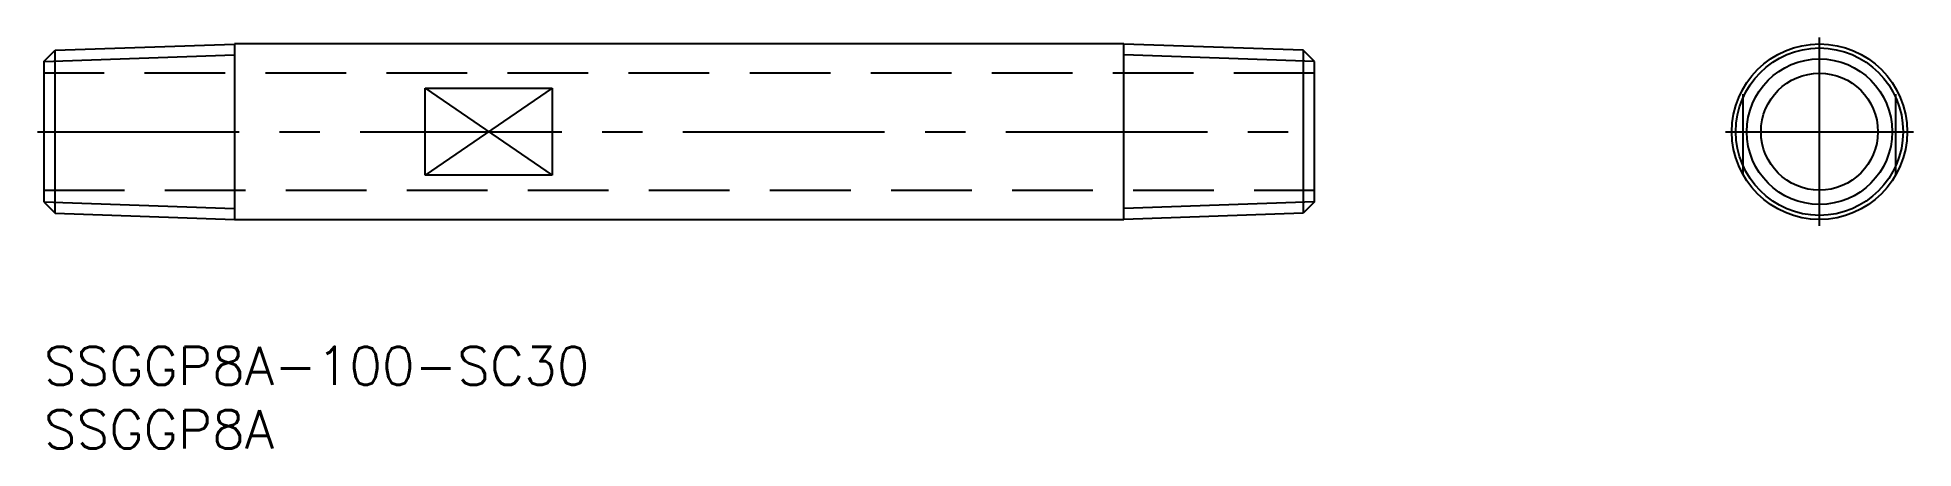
# Model space of a CAD drawing. Extents: x -1 to 147, y -8 to 24.
import ezdxf

# ---------------------------------------------------------------- set-up
doc = ezdxf.new("R2010")
doc.units = 0
doc.header["$LTSCALE"] = 0.5
doc.linetypes.add('CENTER', pattern=[50.8, 31.75, -6.35, 6.35, -6.35])
doc.linetypes.add('DASHED', pattern=[19.05, 12.7, -6.35])
for name, color, linetype in [('MSM_CENTER', 1, 'CENTER'), ('MSM_CONTINUOUS', 7, 'CONTINUOUS'), ('MSM_DASHED', 4, 'DASHED'), ('MSM_NARROW', 5, 'CONTINUOUS'), ('MSM_PART_NUMBER', 7, 'CONTINUOUS')]:
    doc.layers.add(name, color=color, linetype=linetype)
doc.styles.get("Standard").update_dxf_attribs({"font": 'txt.shx', "height": 3, "bigfont": 'bigfont.shx'})

# ---------------------------------------------------------------- blocks, each defined once
blk = doc.blocks.new('*U16')
at = {"layer": 'MSM_PART_NUMBER'}
blk.add_text('SSGGP8A-100-SC30', height=3, dxfattribs=at).set_placement((0, -3))
blk = doc.blocks.new('*U17')
at = {"layer": 'MSM_PART_NUMBER'}
blk.add_text('SSGGP8A', height=3, dxfattribs=at).set_placement((0, -8))

msp = doc.modelspace()

# ---------------------------------------------------------------- linework, layer by layer
at = {"layer": 'MSM_CENTER'}
for p, q in [((139.75, 9.5), (139.75, 24.3)), ((-0.5, 16.9), (100.5, 16.9)), ((132.35, 16.9), (147.15, 16.9))]:
    msp.add_line(p, q, dxfattribs=at)
at = {"layer": 'MSM_CONTINUOUS'}
for p, q in [((0.89, 23.3), (15, 23.79)), ((15, 23.8), (15, 10)), ((85, 23.8), (15, 23.8)), ((85, 10), (85, 23.8)), ((99.11, 23.3), (85, 23.79)), ((0, 22.41), (0.89, 23.3)), ((0, 22.41), (0, 11.39)), ((0.89, 10.5), (0.89, 23.3)), ((99.11, 23.3), (99.11, 10.5)), ((100, 22.41), (99.11, 23.3)), ((100, 11.39), (100, 22.41)), ((30, 13.49), (30, 20.31)), ((30, 20.31), (40, 20.31)), ((40, 20.31), (40, 13.49)), ((40, 13.49), (30, 13.49)), ((0, 11.39), (0.89, 10.5)), ((0.89, 10.5), (15, 10.01)), ((99.11, 10.5), (85, 10.01)), ((100, 11.39), (99.11, 10.5)), ((15, 10), (85, 10))]:
    msp.add_line(p, q, dxfattribs=at)
for radius in [6.9, 6.58, 4.6]:
    msp.add_circle((139.75, 16.9), radius, dxfattribs=at)
at = {"layer": 'MSM_DASHED'}
for p, q in [((100, 21.5), (0, 21.5)), ((133.75, 13.49), (133.75, 20.31)), ((145.75, 13.49), (145.75, 20.31)), ((0, 12.3), (100, 12.3))]:
    msp.add_line(p, q, dxfattribs=at)
at = {"layer": 'MSM_NARROW'}
for p, q in [((0, 22.41), (15, 22.94)), ((100, 22.41), (85, 22.94)), ((40, 20.31), (30, 13.49)), ((30, 20.31), (40, 13.49)), ((0, 11.39), (15, 10.86)), ((100, 11.39), (85, 10.86))]:
    msp.add_line(p, q, dxfattribs=at)
msp.add_circle((139.75, 16.9), 5.72, dxfattribs=at)

# ---------------------------------------------------------------- block references
at = {"layer": 'MSM_CONTINUOUS'}
for name in ['*U16', '*U17']:
    msp.add_blockref(name, (0, 0), dxfattribs=at)

doc.saveas('drawing.dxf')
